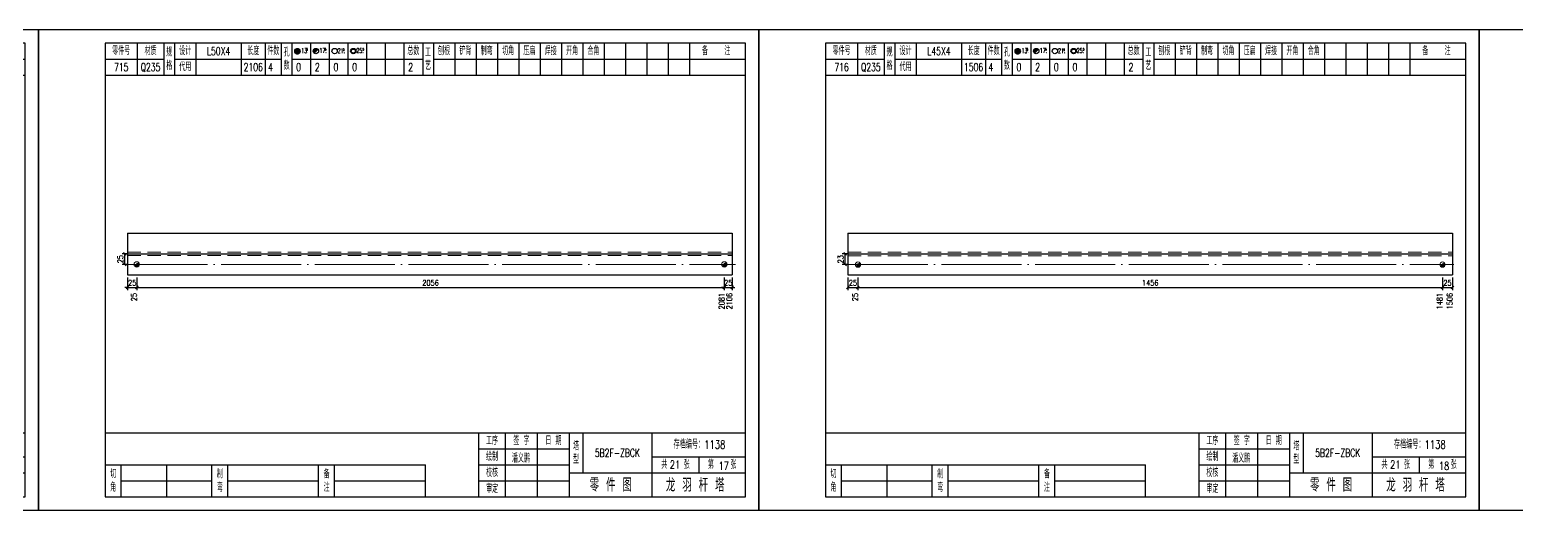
# Model space of a CAD drawing. Header units: millimetres. Extents: x 0 to 30240, y -10896 to -1348.
# Drawn here: x 4317 to 4874, y -5350 to -5170 of the extents above; entities that cross this region are included whole.
import ezdxf
from ezdxf.enums import TextEntityAlignment as Align

# ---------------------------------------------------------------- set-up
doc = ezdxf.new("R2010")
doc.units = ezdxf.units.MM
doc.header["$LTSCALE"] = 20
doc.header["$PDMODE"] = 1
doc.linetypes.add('DASHDOT2X', pattern=[1.75, 1.5, -0.125, 0, -0.125])
doc.linetypes.add('HIDDEN', pattern=[0.375, 0.25, -0.125])
for name, color, linetype, lineweight in [('1', 7, 'Continuous', 25), ('11', 3, 'Continuous', 13), ('2', 1, 'HIDDEN', 13), ('5', 1, 'Continuous', 13), ('7', 2, 'DASHDOT2X', 13)]:
    doc.layers.add(name, color=color, linetype=linetype, lineweight=lineweight)
doc.styles.get("Standard").update_dxf_attribs({"font": 'simplex', "width": 0.7, "bigfont": 'gbhzfs.shx'})
doc.styles.add('SYMBOL_TXT', font='txt.shx', dxfattribs={"width": 0.6})
doc.styles.add('TITLE_TXT', font='simplex.shx', dxfattribs={"width": 0.75, "height": 2.5, "bigfont": 'gbhzfs.shx'})
doc.dimstyles.get("Standard").update_dxf_attribs({"dimtxt": 2.1, "dimasz": 1, "dimexe": 1.05, "dimexo": 0, "dimgap": 0.63, "dimtad": 1, "dimzin": 0, "dimdsep": 46, "dimtxsty": 'standard', "dimblk": 'OBLIQUE', "dimblk1": 'OBLIQUE', "dimblk2": 'OBLIQUE', "dimcen": 0.09, "dimadec": 0, "dimazin": 0, "dimtfac": 1, "dimtdec": 1, "dimtix": 1, "dimtmove": 0, "dimatfit": 3, "dimfxl": 0, "dimtolj": 1, "dimtzin": 0, "dimarcsym": 0})
pattern_1 = [(0, (-3, 0), (0, 0.0125), [])]

# ---------------------------------------------------------------- blocks, each defined once
blk = doc.blocks.new('M12_HOLE')
h = blk.add_hatch()
h.set_pattern_fill('LINE', scale=0.1, style=0)
h.set_pattern_definition(pattern_1)
h.paths.add_polyline_path([(-5, 0, 1), (-1, 0, 1)])
at = {"color": 7}
blk.add_circle((-3, 0), 2, dxfattribs=at)
at = {"color": 7, "attachment_point": 1, "style": 'SYMBOL_TXT'}
for s, insert, char_height, width in [('13\\f??|b0|i0|c0|p54;.', (-0.1, 2.1), 3.5, 5.707), ('5', (3.7, 2.3), 1.8, 2.931)]:
    blk.add_mtext(s, dxfattribs=dict(at, insert=insert, char_height=char_height, width=width))
blk = doc.blocks.new('M16_HOLE')
h = blk.add_hatch()
h.set_pattern_fill('LINE', scale=0.1, style=0)
h.set_pattern_definition(pattern_1)
h.paths.add_polyline_path([(-1.6, 1.4, 0.668179), (-5, 0, 0.198912), (-4.4, -1.4)])
at = {"color": 7}
blk.add_circle((-3, 0), 2, dxfattribs=at)
at = {"color": 7, "attachment_point": 1, "style": 'SYMBOL_TXT'}
for s, insert, char_height, width in [('17.', (-0.4, 2.1), 3.5, 6.316), ('5', (3.6, 2.3), 1.8, 1.822)]:
    blk.add_mtext(s, dxfattribs=dict(at, insert=insert, char_height=char_height, width=width))
blk = doc.blocks.new('M20_HOLE')
at = {"color": 7}
blk.add_circle((-3, 0), 2, dxfattribs=at)
at = {"color": 7, "attachment_point": 1, "style": 'SYMBOL_TXT'}
for s, insert, char_height, width in [('21.', (-0.7, 2), 3.5, 6.074), ('5', (3.3, 2), 1.8, 1.458)]:
    blk.add_mtext(s, dxfattribs=dict(at, insert=insert, char_height=char_height, width=width))
blk = doc.blocks.new('M24_HOLE')
at = {"color": 7}
for radius in [2, 1.5]:
    blk.add_circle((-3, 0), radius, dxfattribs=at)
at = {"color": 7, "attachment_point": 1, "style": 'SYMBOL_TXT'}
for s, insert, char_height, width in [('25.', (-0.7, 2.1), 3.5, 2.429), ('5', (3.9, 2.3), 1.8, 1.944)]:
    blk.add_mtext(s, dxfattribs=dict(at, insert=insert, char_height=char_height, width=width))
blk = doc.blocks.new('JgCard')
for p, q in [((270, 180), (0, 180)), ((0, 180), (0, 0)), ((270, 0), (270, 180)), ((265, 175), (25, 175)), ((25, 175), (25, 5)), ((37, 175), (37, 163)), ((47, 175), (47, 163)), ((51, 175), (51, 163)), ((59, 175), (59, 163)), ((76, 175), (76, 163)), ((85, 175), (85, 163)), ((91, 175), (91, 163)), ((95, 175), (95, 163)), ((102, 175), (102, 163)), ((109, 175), (109, 163)), ((116, 175), (116, 163)), ((123, 175), (123, 163)), ((130, 175), (130, 163)), ((137, 175), (137, 163)), ((144, 175), (144, 163)), ((148, 175), (148, 163)), ((156, 175), (156, 163)), ((164, 175), (164, 163)), ((172, 175), (172, 163)), ((180, 175), (180, 163)), ((188, 175), (188, 163)), ((196, 175), (196, 163)), ((204, 175), (204, 163)), ((212, 175), (212, 163)), ((220, 175), (220, 163)), ((228, 175), (228, 163)), ((236, 175), (236, 163)), ((244, 175), (244, 163)), ((265, 5), (265, 175)), ((25, 169), (47, 169)), ((51, 169), (91, 169)), ((95, 169), (144, 169)), ((148, 169), (265, 169)), ((25, 163), (265, 163)), ((25, 29), (265, 29)), ((165, 5), (165, 29)), ((175, 5), (175, 29)), ((187, 5), (187, 29)), ((199, 5), (199, 29)), ((204, 29), (204, 14)), ((230, 5), (230, 29)), ((165, 23), (199, 23)), ((25, 17), (145, 17)), ((31, 5), (31, 17)), ((48, 17), (48, 5)), ((65, 5), (65, 17)), ((71, 5), (71, 17)), ((105, 5), (105, 17)), ((111, 5), (111, 17)), ((145, 5), (145, 17)), ((165, 17), (199, 17)), ((230, 20), (265, 20)), ((247.5, 20), (247.5, 14)), ((199, 14), (265, 14)), ((31, 11), (65, 11)), ((71, 11), (105, 11)), ((111, 11), (145, 11)), ((165, 11), (199, 11)), ((0, 0), (270, 0)), ((25, 5), (265, 5))]:
    blk.add_line(p, q)
blk.add_lwpolyline([(96.03, 171.99, -1), (98.03, 171.99, -1)], format="xyb", close=True)
blk.add_point((145, 96))
at = {"xscale": 0.5, "yscale": 0.5, "zscale": 0.5}
for name, p in [('M12_HOLE', (98.53, 171.99)), ('M16_HOLE', (105.5, 172)), ('M20_HOLE', (112.5, 172)), ('M24_HOLE', (119.5, 172))]:
    blk.add_blockref(name, p, dxfattribs=at)
at = {"style": 'TITLE_TXT', "width": 0.75}
for s, height, p in [('存档编号：1138', 3.076, (238.02, 23.07)), ('潘义鹏', 3, (177.45, 17.91)), ('龙 羽 杆 塔', 5, (235.17, 6.97))]:
    blk.add_text(s, height=height, dxfattribs=at).set_placement(p)
at = {"attachment_point": 5, "style": 'TITLE_TXT'}
for s, insert, char_height, width in [('零件号', (31, 172), 3, 15), ('材质', (42, 172), 3, 8), ('设计', (55, 172), 3, 8), ('长度', (80.5, 172), 3, 8), ('件数', (88, 172), 3, 6), ('总数', (140.5, 172), 3, 7), ('工\\P艺', (146, 169), 3, 4), ('刨根', (152, 172), 3, 8), ('铲背', (160, 172), 3, 8), ('制弯', (168, 172), 3, 8), ('切角', (176, 172), 3, 8), ('压扁', (184, 172), 3, 8), ('焊接', (192, 172), 3, 8), ('开角', (200, 172), 3, 8), ('合角', (208, 172), 3, 8), ('备    注', (254, 172), 3, 22), ('规格', (49, 169), 3, 4), ('代用', (55, 166), 3, 8), ('孔数', (93, 169), 3, 4), ('工序', (170, 26), 3, 10), ('签 字', (181, 26), 3, 12), ('日 期', (193, 26), 3, 12), ('塔\\P型', (201.5, 21.5), 3, 5), ('绘制', (170, 20), 3, 10), ('共    张', (238.75, 17), 3, 17.5), ('第    张', (256.25, 17), 3, 17.5), ('切\\P角', (28, 11), 3, 6), ('制\\P弯', (68, 11), 3, 6), ('备\\P注', (108, 11), 3, 6), ('校核', (170, 14), 3, 10), ('零 件 图', (214.5, 9.5), 5, 31), ('审定', (170, 8), 3, 10)]:
    blk.add_mtext(s, dxfattribs=dict(at, insert=insert, char_height=char_height, width=width))
blk = doc.blocks.new('M16')
for p, q in [((-0.71, -0.71), (0.71, 0.71)), ((-0.4, 0), (0.4, 0)), ((0, 0.4), (0, -0.4))]:
    blk.add_line(p, q)
blk.add_circle((0, 0), 1)
for radius in [0.8, 0.6, 0.4, 0.2]:
    blk.add_arc((0, 0), radius, 225, 45)
blk = doc.blocks.new('_Oblique')
at = {"color": 0, "linetype": 'ByBlock', "lineweight": -2}
blk.add_line((-0.5, -0.5), (0.5, 0.5), dxfattribs=at)
blk = doc.blocks.new('*D3286')
at = {"layer": '11', "color": 0, "lineweight": -2}
for p, q in [((4353.4, -5262.62), (4353.4, -5267.34)), ((4356.84, -5262.62), (4356.84, -5267.34)), ((4353.4, -5266.29), (4352.4, -5266.29)), ((4353.4, -5266.29), (4356.84, -5266.29)), ((4356.84, -5266.29), (4357.84, -5266.29))]:
    blk.add_line(p, q, dxfattribs=at)
at = {"layer": 'Defpoints', "color": 0}
for p in [(4353.4, -5262.62), (4356.84, -5262.62), (4356.84, -5266.29)]:
    blk.add_point(p, dxfattribs=at)
at = {"layer": '11', "color": 0, "lineweight": -2}
blk.add_blockref('_Oblique', (4353.4, -5266.29), dxfattribs=at)
at = {"layer": '11', "color": 0, "lineweight": -2, "rotation": 180}
blk.add_blockref('_Oblique', (4356.84, -5266.29), dxfattribs=at)
at = {"layer": '11', "color": 0, "insert": (4355.12, -5264.61), "char_height": 2.1, "attachment_point": 5}
blk.add_mtext('\\A1;25', dxfattribs=at)
blk = doc.blocks.new('*D3288')
at = {"layer": '11', "color": 0, "lineweight": -2}
for p, q in [((4577.06, -5262.62), (4577.06, -5267.34)), ((4580, -5262.62), (4580, -5267.34)), ((4577.06, -5266.29), (4576.06, -5266.29)), ((4577.06, -5266.29), (4580, -5266.29)), ((4580, -5266.29), (4581, -5266.29))]:
    blk.add_line(p, q, dxfattribs=at)
at = {"layer": 'Defpoints', "color": 0}
for p in [(4577.06, -5262.62), (4580, -5262.62), (4580, -5266.29)]:
    blk.add_point(p, dxfattribs=at)
at = {"layer": '11', "color": 0, "lineweight": -2}
blk.add_blockref('_Oblique', (4577.06, -5266.29), dxfattribs=at)
at = {"layer": '11', "color": 0, "lineweight": -2, "rotation": 180}
blk.add_blockref('_Oblique', (4580, -5266.29), dxfattribs=at)
at = {"layer": '11', "color": 0, "insert": (4578.53, -5264.61), "char_height": 2.1, "attachment_point": 5}
blk.add_mtext('\\A1;25', dxfattribs=at)

msp = doc.modelspace()

# ---------------------------------------------------------------- linework, layer by layer
at = {"layer": '1'}
for p, q in [((4353.4, -5246.027), (4353.4, -5261.567)), ((4353.4, -5246.027), (4580, -5246.027)), ((4580, -5246.027), (4580, -5261.567)), ((4623.4, -5246.027), (4623.4, -5261.567)), ((4623.4, -5246.027), (4850, -5246.027)), ((4850, -5246.027), (4850, -5261.567)), ((4353.4, -5253.797), (4580, -5253.797)), ((4623.4, -5253.797), (4850, -5253.797)), ((4353.4, -5261.567), (4580, -5261.567)), ((4623.4, -5261.567), (4850, -5261.567))]:
    msp.add_line(p, q, dxfattribs=at)
at = {"layer": '2'}
for p, q in [((4353.4, -5253.175), (4580, -5253.175)), ((4623.4, -5253.106), (4850, -5253.106)), ((4353.4, -5254.418), (4580, -5254.418)), ((4623.4, -5254.487), (4850, -5254.487))]:
    msp.add_line(p, q, dxfattribs=at)
at = {"layer": '7'}
for p, q in [((4353.4, -5257.682), (4581.26, -5257.682)), ((4623.4, -5257.768), (4850.454, -5257.768))]:
    msp.add_line(p, q, dxfattribs=at)

# ---------------------------------------------------------------- block references
at = {"layer": '1'}
for p in [(4050, -5349.797), (4320, -5349.797), (4590, -5349.797), (4860, -5349.797)]:
    msp.add_blockref('JgCard', p, dxfattribs=at)
at = {"layer": '5'}
for p in [(4356.84, -5257.682), (4577.06, -5257.682), (4627.162, -5257.768), (4846.254, -5257.768)]:
    msp.add_blockref('M16', p, dxfattribs=at)

# ---------------------------------------------------------------- texts
at = {"style": 'TITLE_TXT', "width": 0.75}
for s, p in [('21', (4556.659, -5334.189)), ('17', (4574.916, -5334.688)), ('21', (4826.659, -5334.189)), ('18', (4844.916, -5334.688))]:
    msp.add_text(s, height=3, dxfattribs=at).set_placement(p)
at = {"layer": '1', "width": 0.7}
for s, p in [('L50X4', (4387.5, -5177.797)), ('L45X4', (4657.5, -5177.797)), ('715', (4351, -5183.797)), ('Q235', (4362, -5183.797)), ('2106', (4400.5, -5183.797)), ('4', (4407, -5183.797)), ('0', (4417.5, -5183.797)), ('2', (4424.5, -5183.797)), ('0', (4431.5, -5183.797)), ('0', (4438.5, -5183.797)), ('2', (4459.5, -5183.797)), ('716', (4621, -5183.797)), ('Q235', (4632, -5183.797)), ('1506', (4670.5, -5183.797)), ('4', (4677, -5183.797)), ('0', (4687.5, -5183.797)), ('2', (4694.5, -5183.797)), ('0', (4701.5, -5183.797)), ('0', (4708.5, -5183.797)), ('2', (4729.5, -5183.797))]:
    msp.add_text(s, height=3, dxfattribs=at).set_placement(p, align=Align.MIDDLE_CENTER)
for s, p in [('25', (4356.823, -5268.392)), ('2081', (4577.103, -5268.392)), ('2106', (4580, -5268.392)), ('25', (4627.162, -5268.392)), ('1481', (4846.238, -5268.392)), ('1506', (4850, -5268.392))]:
    msp.add_text(s, height=2.1, rotation=90, dxfattribs=at).set_placement(p, align=Align.RIGHT)
at = {"layer": '1', "char_height": 3, "width": 26, "attachment_point": 5}
for insert in [(4537, -5328.297), (4807, -5328.297)]:
    msp.add_mtext('5B2F-ZBCK', dxfattribs=dict(at, insert=insert))

# ---------------------------------------------------------------- dimensions: what is measured, and where the dimension line sits
at = {"layer": '1'}
for base, p1, p2, text in [((4352.35, -5253.797), (4353.35, -5257.682), (4353.35, -5253.797), '25'), ((4622.35, -5253.797), (4623.35, -5257.768), (4623.35, -5253.797), '23')]:
    msp.add_linear_dim(base=base, p1=p1, p2=p2, angle=90, text=text, dimstyle='standard', dxfattribs=at).render()
at = {"layer": '11'}
for base, p1, p2, picture, middle in [((4356.84, -5266.292), (4353.4, -5262.617), (4356.84, -5262.617), '*D3286', (4355.12, -5264.612)), ((4580, -5266.292), (4577.06, -5262.617), (4580, -5262.617), '*D3288', (4578.53, -5264.612))]:
    dim = msp.add_linear_dim(base=base, p1=p1, p2=p2, text='25', dimstyle='standard', dxfattribs=at)
    dim.commit()
    dim.dimension.update_dxf_attribs({"geometry": picture, "text_midpoint": middle})
for base, p1, p2, text in [((4577.06, -5266.292), (4356.84, -5262.617), (4577.06, -5262.617), '2056'), ((4627.162, -5266.292), (4623.4, -5262.617), (4627.162, -5262.617), '25'), ((4846.254, -5266.292), (4627.162, -5262.617), (4846.254, -5262.617), '1456'), ((4850, -5266.292), (4846.254, -5262.617), (4850, -5262.617), '25')]:
    msp.add_linear_dim(base=base, p1=p1, p2=p2, text=text, dimstyle='standard', dxfattribs=at).render()

doc.saveas('drawing.dxf')
